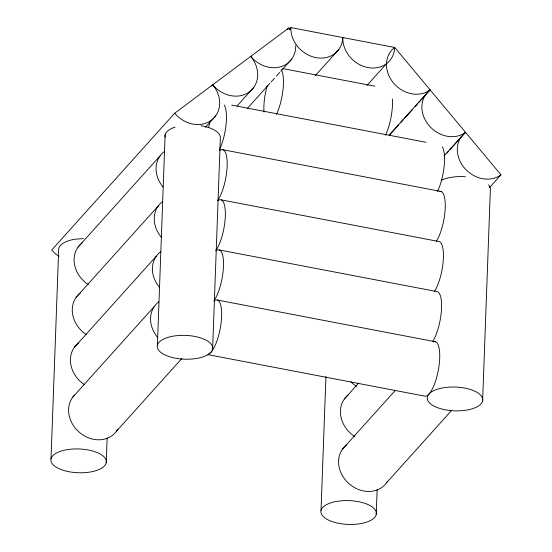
<?xml version="1.0" encoding="UTF-8"?>
<svg xmlns="http://www.w3.org/2000/svg" width="552" height="552" viewBox="0 0 552 552"><rect width="100%" height="100%" fill="white"/><g stroke="black" fill="none" stroke-linecap="round" stroke-linejoin="round"><path stroke-width="0.83" d="M51.019 458.871L58.733 248.434A27.752 11.902 2.1 0 1 74.879 239.237L83.414 238.561M106.225 462.845A27.752 11.902 2.1 0 0 67.165 449.666A27.752 11.902 2.1 0 0 62.479 470.056A27.752 11.902 2.1 0 0 106.225 462.845L107.136 437.936M157.403 345.297L165.117 134.867M212.61 349.271A27.752 11.902 2.1 0 0 173.549 336.099A27.752 11.902 2.1 0 0 168.857 356.488A27.752 11.902 2.1 0 0 212.61 349.271L220.324 138.842A27.752 11.902 2.1 0 0 200.962 125.725M321.022 510.524L325.935 376.54M376.229 514.505A27.752 11.902 2.1 0 0 337.168 501.326A27.752 11.902 2.1 0 0 332.483 521.716A27.752 11.902 2.1 0 0 376.229 514.505L377.14 489.596M482.614 400.931A27.752 11.902 2.1 0 0 443.553 387.752A27.752 11.902 2.1 0 0 438.861 408.142A27.752 11.902 2.1 0 0 482.614 400.931L490.328 190.502A27.752 11.902 2.1 0 0 488.541 184.934M290.214 29.898A27.752 23.598 42 0 0 288.751 28L174.701 113.208L51.743 250.001A27.752 23.598 42 0 0 58.94 256.397M211.568 86.084L212.72 84.808A27.752 23.598 42 0 0 249.435 91.832A27.752 23.598 42 0 0 250.732 56.401A27.752 23.598 42 0 0 279.616 67.068A27.752 23.598 42 0 0 295.706 45.526M78.039 247.123L160.018 155.933M287.599 29.277L288.751 28M289.158 29.518L290.883 27.6L394.728 47.472L500.981 174.825L489.486 187.611M205.392 127.34L215.735 115.837M237.084 105.97L253.747 87.43M76.204 297.231L158.182 206.034M247.524 108.247L269.928 83.317M271.08 82.041L274.53 78.205M276.248 76.286L279.698 72.45M280.851 71.174L291.767 59.029M315.323 75.589L338.873 49.397M74.368 347.332L156.34 256.142M72.533 397.433L154.505 306.243M366.942 85.463L386.476 63.728M116.575 431.091L181.932 358.393M389.056 135.226L425.833 94.323M389.926 134.667L398.544 125.076M400.842 122.523L403.139 119.963M404.292 118.687L412.337 109.738M415.207 106.543L417.505 103.983M418.657 102.706L430.146 89.921A27.752 23.598 42 0 1 393.431 82.897A27.752 23.598 42 0 1 394.728 47.472A27.752 23.598 42 0 1 367.853 67.551A27.752 23.598 42 0 1 342.806 37.536A27.752 23.598 42 0 1 315.923 57.622A27.752 23.598 42 0 1 290.883 27.6M444.008 155.947L461.251 136.772M446.602 153.47L448.327 151.552M450.052 149.633L459.816 138.766M460.968 137.489L465.564 132.376A27.752 23.598 42 0 1 428.849 125.352A27.752 23.598 42 0 1 430.146 89.921M344.372 398.992L358.703 383.047M342.537 449.093L395.273 390.423M386.586 482.752L451.363 410.688M282.721 68.579L374.856 86.209M231.647 105.108L426.061 142.306M223.07 149.771L441.151 191.496M221.235 199.872L439.316 241.597A27.752 8.452 -79.2 0 1 443.09 262.373A27.752 8.452 -79.2 0 1 434.431 291.504M219.399 249.973L437.474 291.697A27.752 8.452 -79.2 0 1 441.255 312.48A27.752 8.452 -79.2 0 1 432.596 341.605M217.557 300.074L435.638 341.805M207.897 354.646L424.288 396.046A27.752 8.452 -79.2 0 0 438.626 368.481A27.752 8.452 -79.2 0 0 433.375 341.916M214.066 300.943A27.752 8.452 -79.2 0 1 221.276 321.443A27.752 8.452 -79.2 0 1 208.47 354.212M217.743 200.742A27.752 8.452 -79.2 0 1 225.319 216.136A27.752 8.452 -79.2 0 1 215.922 250.415M439.675 191.365A27.752 8.452 -79.2 0 1 445.119 209.981A27.752 8.452 -79.2 0 1 436.266 241.397M219.579 150.641A27.752 8.452 -79.2 0 1 227.155 166.035A27.752 8.452 -79.2 0 1 217.757 200.314M215.908 250.843A27.752 8.452 -79.2 0 1 223.477 266.243A27.752 8.452 -79.2 0 1 214.086 300.516M387.435 481.461A27.752 23.598 42 0 1 357.668 489.148M356.951 488.83A27.752 23.598 42 0 1 346.849 444.691M356.426 386.317A27.752 23.598 42 0 1 350.837 381.708M500.981 174.825A27.752 23.598 42 0 1 464.267 167.801A27.752 23.598 42 0 1 465.564 132.376M161.198 237.063A27.752 23.598 42 0 1 162.495 201.639M86.422 334.657A27.752 23.598 42 0 1 80.523 292.829M88.258 284.556A27.752 23.598 42 0 1 82.358 242.728M163.033 186.962A27.752 23.598 42 0 1 164.33 151.538M117.824 429.132A27.752 23.598 42 0 1 80.419 433.196A27.752 23.598 42 0 1 74.52 395.073M354.584 436.418A27.752 23.598 42 0 1 348.685 394.59M212.72 84.808A27.752 23.598 42 0 1 211.416 120.232A27.752 23.598 42 0 1 174.701 113.208M165.117 137.206A27.752 11.902 2.1 0 1 175.115 127.126M159.362 287.171A27.752 23.598 42 0 1 160.66 251.74M84.58 384.758A27.752 23.598 42 0 1 78.681 342.93M157.52 337.272A27.752 23.598 42 0 1 158.824 301.84M441.434 180.242A27.752 11.902 2.1 0 1 465.433 176.743M442.304 146.784A27.752 8.452 -79.2 0 1 437.467 191.53M224.222 105.059A27.752 8.452 -79.2 0 1 219.385 149.806M208.684 127.333A27.752 8.452 -79.2 0 1 210.208 121.15M281.216 69.662A27.752 8.452 -79.2 0 1 276.373 114.409M264.001 112.028A27.752 8.452 -79.2 0 1 267.196 85.753M392.368 98.946A27.752 8.452 -79.2 0 1 385.413 135.274"/></g></svg>
